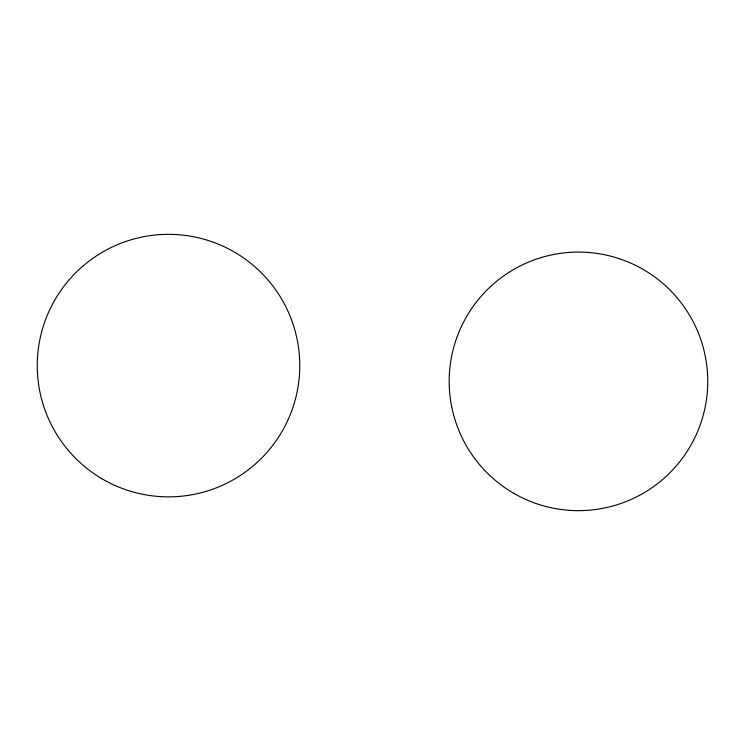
<?xml version="1.0" encoding="UTF-8"?>
<svg xmlns="http://www.w3.org/2000/svg" width="745" height="745" viewBox="0 0 745 745"><rect width="100%" height="100%" fill="white"/><g stroke="black" fill="none" stroke-linecap="round" stroke-linejoin="round"><path stroke-width="1.12" d="M102.885 479.277A131.26 131.26 0 0 0 299.769 365.599A131.26 131.26 0 0 0 102.885 251.922A131.26 131.26 0 0 0 102.885 479.277M513.817 493.339A129.295 129.295 0 0 0 707.75 381.365A129.295 129.295 0 0 0 513.817 269.401A129.295 129.295 0 0 0 513.817 493.339"/></g></svg>
